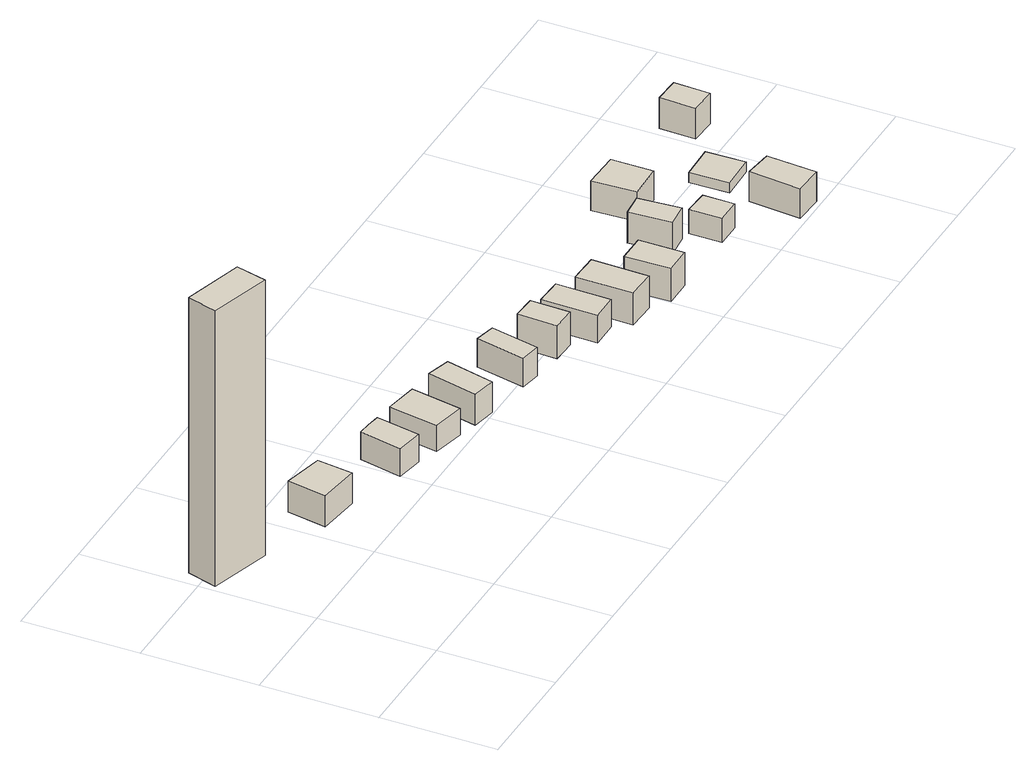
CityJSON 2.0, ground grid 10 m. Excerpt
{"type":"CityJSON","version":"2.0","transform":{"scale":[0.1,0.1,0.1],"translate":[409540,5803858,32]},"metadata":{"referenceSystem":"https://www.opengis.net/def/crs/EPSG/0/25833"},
"CityObjects":{
"building1":{"type":"Building","attributes":{"Gemeindeschluessel":"11000009","BezugspunktDach":"2200","function":"31001_1312","measuredHeight":25.12,"storeysAboveGround":1},"address":[{"country":"Germany","locality":"Berlin","thoroughfareNumber":"29","thoroughfareName":"Seddinpromenade"}],"geometry":[{"type":"Solid","lod":"1","boundaries":[[[[0,1,2,3]],[[4,5,6,7]],[[4,7,3,2]],[[5,4,2,1]],[[6,5,1,0]],[[7,6,0,3]]]]}]},
"building2":{"type":"Building","attributes":{"Gemeindeschluessel":"11000009","BezugspunktDach":"2200","function":"31001_1312","measuredHeight":2.8,"storeysAboveGround":1},"address":[{"country":"Germany","locality":"Berlin","thoroughfareNumber":"29 (1)","thoroughfareName":"Seddinpromenade"}],"geometry":[{"type":"Solid","lod":"1","boundaries":[[[[8,9,10,11]],[[12,13,14,15]],[[12,15,11,10]],[[13,12,10,9]],[[14,13,9,8]],[[15,14,8,11]]]]}]},
"building3":{"type":"Building","attributes":{"Gemeindeschluessel":"11000009","BezugspunktDach":"2200","function":"31001_1312","measuredHeight":2.9,"storeysAboveGround":1},"address":[{"country":"Germany","locality":"Berlin","thoroughfareNumber":"29 (2)","thoroughfareName":"Seddinpromenade"}],"geometry":[{"type":"Solid","lod":"1","boundaries":[[[[16,17,18,19,20]],[[21,22,23,24,25]],[[21,25,20,19]],[[22,21,19,18]],[[23,22,18,17]],[[24,23,17,16]],[[25,24,16,20]]]]}]},
"building4":{"type":"Building","attributes":{"Gemeindeschluessel":"11000009","BezugspunktDach":"2200","function":"31001_1312","measuredHeight":2.42,"storeysAboveGround":1},"address":[{"country":"Germany","locality":"Berlin","thoroughfareNumber":"29 (3)","thoroughfareName":"Seddinpromenade"}],"geometry":[{"type":"Solid","lod":"1","boundaries":[[[[26,27,28,29]],[[30,31,32,33]],[[30,33,29,28]],[[31,30,28,27]],[[32,31,27,26]],[[33,32,26,29]]]]}]},
"building5":{"type":"Building","attributes":{"Gemeindeschluessel":"11000009","BezugspunktDach":"2200","function":"31001_1312","measuredHeight":2.79,"storeysAboveGround":1},"address":[{"country":"Germany","locality":"Berlin","thoroughfareNumber":"29 (4)","thoroughfareName":"Seddinpromenade"}],"geometry":[{"type":"Solid","lod":"1","boundaries":[[[[34,35,36,37]],[[38,39,40,41]],[[38,41,37,36]],[[39,38,36,35]],[[40,39,35,34]],[[41,40,34,37]]]]}]},
"building6":{"type":"Building","attributes":{"Gemeindeschluessel":"11000009","BezugspunktDach":"2200","function":"31001_1312","measuredHeight":2.61,"storeysAboveGround":1},"address":[{"country":"Germany","locality":"Berlin","thoroughfareNumber":"29 (5)","thoroughfareName":"Seddinpromenade"}],"geometry":[{"type":"Solid","lod":"1","boundaries":[[[[42,43,44,45]],[[46,47,48,49]],[[46,49,45,44]],[[47,46,44,43]],[[48,47,43,42]],[[49,48,42,45]]]]}]},
"building7":{"type":"Building","attributes":{"Gemeindeschluessel":"11000009","BezugspunktDach":"2200","function":"31001_1312","measuredHeight":3.03,"storeysAboveGround":1},"address":[{"country":"Germany","locality":"Berlin","thoroughfareNumber":"29 (6)","thoroughfareName":"Seddinpromenade"}],"geometry":[{"type":"Solid","lod":"1","boundaries":[[[[50,51,52,53]],[[54,55,56,57]],[[54,57,53,52]],[[55,54,52,51]],[[56,55,51,50]],[[57,56,50,53]]]]}]},
"building8":{"type":"Building","attributes":{"Gemeindeschluessel":"11000009","BezugspunktDach":"2200","function":"31001_1312","measuredHeight":2.5,"storeysAboveGround":1},"address":[{"country":"Germany","locality":"Berlin","thoroughfareNumber":"29 (7)","thoroughfareName":"Seddinpromenade"}],"geometry":[{"type":"Solid","lod":"1","boundaries":[[[[58,59,60,61]],[[62,63,64,65]],[[62,65,61,60]],[[63,62,60,59]],[[64,63,59,58]],[[65,64,58,61]]]]}]},
"building9":{"type":"Building","attributes":{"Gemeindeschluessel":"11000009","BezugspunktDach":"2200","function":"31001_1312","measuredHeight":2.89,"storeysAboveGround":1},"address":[{"country":"Germany","locality":"Berlin","thoroughfareNumber":"29 (8)","thoroughfareName":"Seddinpromenade"}],"geometry":[{"type":"Solid","lod":"1","boundaries":[[[[66,67,68,69]],[[70,71,72,73]],[[70,73,69,68]],[[71,70,68,67]],[[72,71,67,66]],[[73,72,66,69]]]]}]},
"building10":{"type":"Building","attributes":{"Gemeindeschluessel":"11000009","BezugspunktDach":"2200","function":"31001_1312","measuredHeight":3,"storeysAboveGround":1},"address":[{"country":"Germany","locality":"Berlin","thoroughfareNumber":"29 (9)","thoroughfareName":"Seddinpromenade"}],"geometry":[{"type":"Solid","lod":"1","boundaries":[[[[74,75,76,77]],[[78,79,80,81]],[[78,81,77,76]],[[79,78,76,75]],[[80,79,75,74]],[[81,80,74,77]]]]}]},
"building11":{"type":"Building","attributes":{"Gemeindeschluessel":"11000009","BezugspunktDach":"2200","function":"31001_1312","measuredHeight":2.81,"storeysAboveGround":1},"address":[{"country":"Germany","locality":"Berlin","thoroughfareNumber":"29 (10)","thoroughfareName":"Seddinpromenade"}],"geometry":[{"type":"Solid","lod":"1","boundaries":[[[[82,83,84,85]],[[86,87,88,89]],[[86,89,85,84]],[[87,86,84,83]],[[88,87,83,82]],[[89,88,82,85]]]]}]},
"building12":{"type":"Building","attributes":{"Gemeindeschluessel":"11000009","BezugspunktDach":"2200","function":"31001_1312","measuredHeight":2.19,"storeysAboveGround":1},"address":[{"country":"Germany","locality":"Berlin","thoroughfareNumber":"29 (11)","thoroughfareName":"Seddinpromenade"}],"geometry":[{"type":"Solid","lod":"1","boundaries":[[[[90,91,92,93]],[[94,95,96,97]],[[94,97,93,92]],[[95,94,92,91]],[[96,95,91,90]],[[97,96,90,93]]]]}]},
"building13":{"type":"Building","attributes":{"Gemeindeschluessel":"11000009","BezugspunktDach":"2200","function":"31001_1312","measuredHeight":2.77,"storeysAboveGround":1},"address":[{"country":"Germany","locality":"Berlin","thoroughfareNumber":"29 (12)","thoroughfareName":"Seddinpromenade"}],"geometry":[{"type":"Solid","lod":"1","boundaries":[[[[98,99,100,101]],[[102,103,104,105]],[[102,105,101,100]],[[103,102,100,99]],[[104,103,99,98]],[[105,104,98,101]]]]}]},
"building14":{"type":"Building","attributes":{"Gemeindeschluessel":"11000009","BezugspunktDach":"2200","function":"31001_1312","measuredHeight":2.69,"storeysAboveGround":1},"address":[{"country":"Germany","locality":"Berlin","thoroughfareNumber":"29 (14)","thoroughfareName":"Seddinpromenade"}],"geometry":[{"type":"Solid","lod":"1","boundaries":[[[[106,107,108,109]],[[110,111,112,113]],[[110,113,109,108]],[[111,110,108,107]],[[112,111,107,106]],[[113,112,106,109]]]]}]},
"building15":{"type":"Building","attributes":{"Gemeindeschluessel":"11000009","BezugspunktDach":"2200","function":"31001_1312","measuredHeight":0.937,"storeysAboveGround":1},"address":[{"country":"Germany","locality":"Berlin","thoroughfareNumber":"29 (13)","thoroughfareName":"Seddinpromenade"}],"geometry":[{"type":"Solid","lod":"1","boundaries":[[[[114,115,116,117]],[[118,119,120,121]],[[118,121,117,116]],[[119,118,116,115]],[[120,119,115,114]],[[121,120,114,117]]]]}]},
"building16":{"type":"Building","attributes":{"Gemeindeschluessel":"11000009","BezugspunktDach":"2200","function":"31001_1312","measuredHeight":2.73,"storeysAboveGround":1},"address":[{"country":"Germany","locality":"Berlin","thoroughfareNumber":"29 (17)","thoroughfareName":"Seddinpromenade"}],"geometry":[{"type":"Solid","lod":"1","boundaries":[[[[122,123,124,125]],[[126,127,128,129]],[[126,129,125,124]],[[127,126,124,123]],[[128,127,123,122]],[[129,128,122,125]]]]}]}
},
"vertices":[
[60,172,261],[67,199,261],[14,214,261],[6,188,261],[14,214,10],[67,199,10],[60,172,10],[6,188,10],
[149,142,40],[153,173,40],[118,181,40],[112,147,40],[118,181,12],[153,173,12],[149,142,12],[112,147,12],
[223,122,36],[230,160,36],[218,162,36],[207,163,36],[199,126,36],[207,163,11],[218,162,11],[230,160,11],[223,122,11],[199,126,11],
[268,109,36],[276,153,36],[247,158,36],[240,115,36],[247,158,12],[276,153,12],[268,109,12],[240,115,12],
[307,101,39],[317,143,39],[296,149,39],[286,105,39],[296,149,11],[317,143,11],[307,101,11],[286,105,11],
[365,91,38],[374,133,38],[356,137,38],[347,94,38],[356,137,12],[374,133,12],[365,91,12],[347,94,12],
[412,86,43],[413,120,43],[392,121,43],[391,87,43],[392,121,13],[413,120,13],[412,86,13],[391,87,13],
[446,68,39],[447,115,39],[423,116,39],[422,68,39],[423,116,14],[447,115,14],[446,68,14],[422,68,14],
[483,54,42],[484,103,42],[458,104,42],[457,55,42],[458,104,13],[484,103,13],[483,54,13],[457,55,13],
[498,43,43],[522,43,43],[522,82,43],[497,82,43],[522,82,13],[522,43,13],[498,43,13],[497,82,13],
[557,70,41],[578,72,41],[575,109,41],[555,107,41],[575,109,13],[578,72,13],[557,70,13],[555,107,13],
[607,42,36],[607,69,36],[585,70,36],[585,42,36],[585,70,14],[607,69,14],[607,42,14],[585,42,14],
[584,113,40],[615,114,40],[615,150,40],[582,151,40],[615,150,13],[615,114,13],[584,113,13],[582,151,13],
[666,2,41],[669,45,41],[644,48,41],[640,3,41],[644,48,14],[669,45,14],[666,2,14],[640,3,14],
[648,66,23],[679,67,23],[678,101,23],[647,100,23],[678,101,14],[679,67,14],[648,66,14],[647,100,14],
[728,121,40],[729,152,40],[706,153,40],[705,122,40],[706,153,12],[729,152,12],[728,121,12],[705,122,12]
]}
